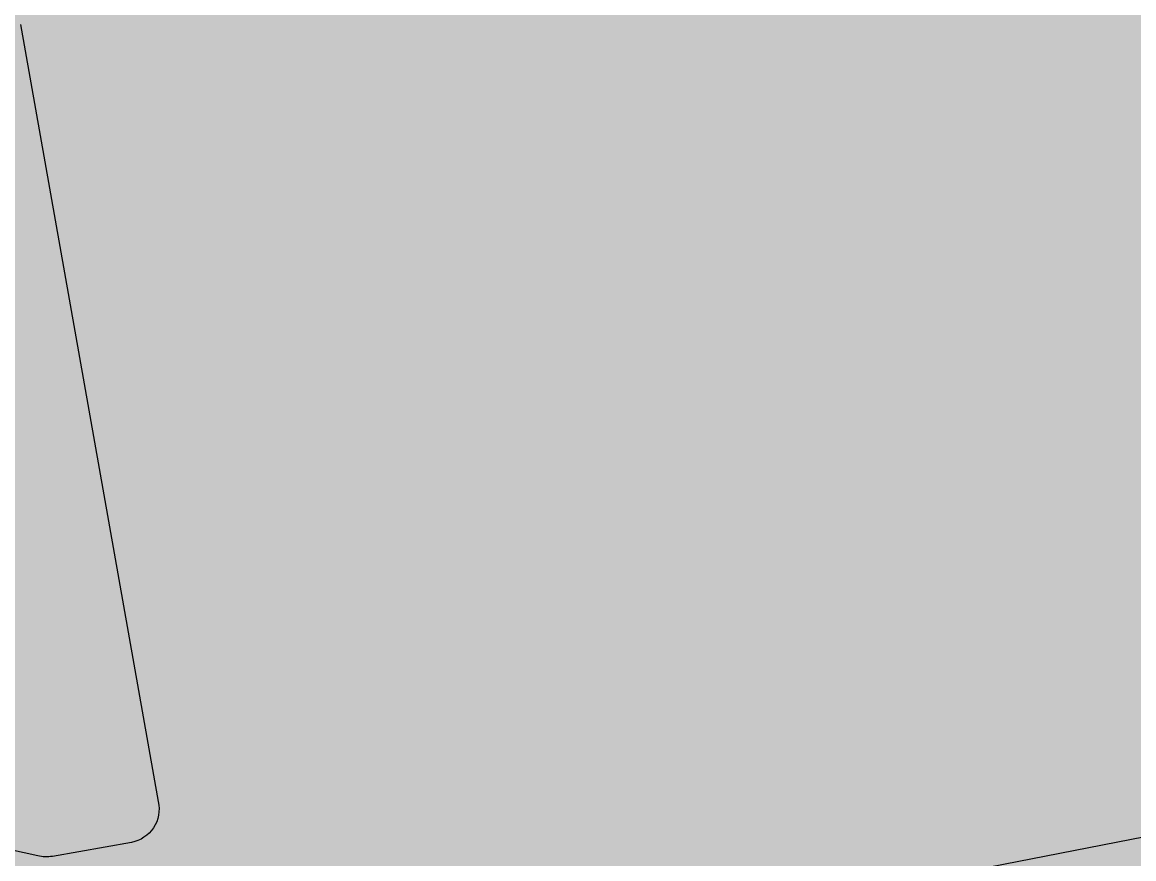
# Model space of a CAD drawing. Header units: millimetres. Extents: x 0 to 9483559, y -180456 to 305735.
# Drawn here: x 457309.11 to 457319.24, y 27046.51 to 27054.14 of the extents above; entities that cross this region are included whole.
import ezdxf
from ezdxf.enums import TextEntityAlignment as Align

# ---------------------------------------------------------------- set-up
doc = ezdxf.new("R2018")
doc.units = ezdxf.units.MM
for name, color, linetype, lineweight in [('АР_Маркер экспликации', 239, 'Continuous', 13), ('АР_Номер помещения', 250, 'Continuous', 9), ('АР_Размеры', 175, 'Continuous', 9), ('АР_Сущ Несущая стена', 250, 'Continuous', 50)]:
    doc.layers.add(name, color=color, linetype=linetype, lineweight=lineweight)
doc.layers.add('АР_Названия помещений', color=124, linetype='Continuous', lineweight=5, plot=False)
doc.layers.add('АР_Помещения_площадь', color=19, linetype='Continuous', lineweight=9, plot=False)
doc.styles.add('ISOCPEUR', font='', dxfattribs={"height": 250})
doc.styles.get("Standard").update_dxf_attribs({"font": 'GOST.TTF'})
doc.styles.get('ISOCPEUR').set_extended_font_data('ISOCPEUR', italic=True)

# ---------------------------------------------------------------- blocks, each defined once
blk = doc.blocks.new('*U333')
at = {"color": 7, "style": 'ISOCPEUR', "width": 0.7, "flags": 1}
blk.add_attdef('КАТЕГОРИЯ', (-499.166, -2092.186), '', height=250, dxfattribs=at)
at = {"layer": 'АР_Номер помещения', "color": 7, "style": 'ISOCPEUR', "width": 0.7}
blk.add_attdef('НОМЕР_ПОМЕЩЕНИЯ', text='', height=300, dxfattribs=at).set_placement((-13874.5, 6637.552), align=Align.MIDDLE_CENTER)
at = {"layer": 'АР_Помещения_площадь', "color": 7, "lineweight": 30, "width": 0.7, "flags": 104}
blk.add_attdef('ИМЯ_ПОМЕЩЕНИЯ', text='', height=100, dxfattribs=at).set_placement((157.628, 1217.141), align=Align.MIDDLE_CENTER)
at = {"layer": 'АР_Помещения_площадь', "color": 7, "style": 'ISOCPEUR', "width": 0.7}
blk.add_attdef('ПЛОЩАДЬ_ПОМЕЩЕНИЯ', text='', height=200, dxfattribs=at).set_placement((-12654.582, 407.672), align=Align.MIDDLE_RIGHT)
blk = doc.blocks.new('*U327')
at = {"color": 7, "style": 'ISOCPEUR', "width": 0.7, "flags": 1}
blk.add_attdef('КАТЕГОРИЯ', (-499.166, -2092.186), '', height=250, dxfattribs=at)
at = {"layer": 'АР_Номер помещения', "color": 7, "style": 'ISOCPEUR', "width": 0.7}
blk.add_attdef('НОМЕР_ПОМЕЩЕНИЯ', text='', height=300, dxfattribs=at).set_placement((-17424.901, 1870.773), align=Align.MIDDLE_CENTER)
at = {"layer": 'АР_Помещения_площадь', "color": 7, "lineweight": 30, "width": 0.7, "flags": 104}
blk.add_attdef('ИМЯ_ПОМЕЩЕНИЯ', text='', height=100, dxfattribs=at).set_placement((157.628, 1217.141), align=Align.MIDDLE_CENTER)
at = {"layer": 'АР_Помещения_площадь', "color": 7, "style": 'ISOCPEUR', "width": 0.7}
blk.add_attdef('ПЛОЩАДЬ_ПОМЕЩЕНИЯ', text='', height=200, dxfattribs=at).set_placement((-12452.811, 399.356), align=Align.MIDDLE_RIGHT)

msp = doc.modelspace()

# ---------------------------------------------------------------- linework, layer by layer
at = {"layer": 'АР_Размеры', "color": 5, "lineweight": 9, "ltscale": 150}
msp.add_line((459358.846, 27444.433), (457297.649, 27042.484), dxfattribs=at)
msp.add_line((459358.846, 27444.433), (457297.649, 27042.484), dxfattribs=at)
msp.add_line((459358.846, 27444.433), (457297.649, 27042.484), dxfattribs=at)
msp.add_line((459358.846, 27444.433), (457297.649, 27042.484), dxfattribs=at)
msp.add_line((459358.846, 27444.433), (457297.649, 27042.484), dxfattribs=at)
msp.add_line((459358.846, 27444.433), (457297.649, 27042.484), dxfattribs=at)
msp.add_line((459358.846, 27444.433), (457297.649, 27042.484), dxfattribs=at)
msp.add_line((459358.846, 27444.433), (457297.649, 27042.484), dxfattribs=at)
msp.add_line((459358.846, 27444.433), (457297.649, 27042.484), dxfattribs=at)
msp.add_line((459358.846, 27444.433), (457297.649, 27042.484), dxfattribs=at)
msp.add_line((459358.846, 27444.433), (457297.649, 27042.484), dxfattribs=at)
msp.add_line((459358.846, 27444.433), (457297.649, 27042.484), dxfattribs=at)
msp.add_line((459358.846, 27444.433), (457297.649, 27042.484), dxfattribs=at)
msp.add_line((459358.846, 27444.433), (457297.649, 27042.484), dxfattribs=at)
msp.add_line((459358.846, 27444.433), (457297.649, 27042.484), dxfattribs=at)
msp.add_line((459358.846, 27444.433), (457297.649, 27042.484), dxfattribs=at)
msp.add_line((459358.846, 27444.433), (457297.649, 27042.484), dxfattribs=at)
msp.add_line((459358.846, 27444.433), (457297.649, 27042.484), dxfattribs=at)
msp.add_line((459358.846, 27444.433), (457297.649, 27042.484), dxfattribs=at)
msp.add_line((459358.846, 27444.433), (457297.649, 27042.484), dxfattribs=at)
msp.add_line((459358.846, 27444.433), (457297.649, 27042.484), dxfattribs=at)
msp.add_line((459358.846, 27444.433), (457297.649, 27042.484), dxfattribs=at)
msp.add_line((459358.846, 27444.433), (457297.649, 27042.484), dxfattribs=at)
msp.add_line((459358.846, 27444.433), (457297.649, 27042.484), dxfattribs=at)
msp.add_line((459358.846, 27444.433), (457297.649, 27042.484), dxfattribs=at)
msp.add_line((459358.846, 27444.433), (457297.649, 27042.484), dxfattribs=at)
msp.add_line((459358.846, 27444.433), (457297.649, 27042.484), dxfattribs=at)
msp.add_line((459358.846, 27444.433), (457297.649, 27042.484), dxfattribs=at)
msp.add_line((459358.846, 27444.433), (457297.649, 27042.484), dxfattribs=at)
msp.add_line((459358.846, 27444.433), (457297.649, 27042.484), dxfattribs=at)
msp.add_line((459358.846, 27444.433), (457297.649, 27042.484), dxfattribs=at)
msp.add_line((459358.846, 27444.433), (457297.649, 27042.484), dxfattribs=at)
msp.add_line((459358.846, 27444.433), (457297.649, 27042.484), dxfattribs=at)
msp.add_line((459358.846, 27444.433), (457297.649, 27042.484), dxfattribs=at)
msp.add_line((459358.846, 27444.433), (457297.649, 27042.484), dxfattribs=at)
msp.add_line((459358.846, 27444.433), (457297.649, 27042.484), dxfattribs=at)
msp.add_line((459358.846, 27444.433), (457297.649, 27042.484), dxfattribs=at)
msp.add_line((459358.846, 27444.433), (457297.649, 27042.484), dxfattribs=at)
msp.add_line((459358.846, 27444.433), (457297.649, 27042.484), dxfattribs=at)
msp.add_line((459358.846, 27444.433), (457297.649, 27042.484), dxfattribs=at)
msp.add_line((459358.846, 27444.433), (457297.649, 27042.484), dxfattribs=at)
msp.add_line((459358.846, 27444.433), (457297.649, 27042.484), dxfattribs=at)
msp.add_line((459358.846, 27444.433), (457297.649, 27042.484), dxfattribs=at)
msp.add_line((459358.846, 27444.433), (457297.649, 27042.484), dxfattribs=at)
msp.add_line((459358.846, 27444.433), (457297.649, 27042.484), dxfattribs=at)
msp.add_line((459358.846, 27444.433), (457297.649, 27042.484), dxfattribs=at)
msp.add_line((459358.846, 27444.433), (457297.649, 27042.484), dxfattribs=at)
msp.add_line((459358.846, 27444.433), (457297.649, 27042.484), dxfattribs=at)
msp.add_line((459358.846, 27444.433), (457297.649, 27042.484), dxfattribs=at)
msp.add_line((459358.846, 27444.433), (457297.649, 27042.484), dxfattribs=at)
msp.add_line((459358.846, 27444.433), (457297.649, 27042.484), dxfattribs=at)
msp.add_line((459358.846, 27444.433), (457297.649, 27042.484), dxfattribs=at)
msp.add_line((459358.846, 27444.433), (457297.649, 27042.484), dxfattribs=at)
msp.add_line((459358.846, 27444.433), (457297.649, 27042.484), dxfattribs=at)
msp.add_line((459358.846, 27444.433), (457297.649, 27042.484), dxfattribs=at)
msp.add_line((459358.846, 27444.433), (457297.649, 27042.484), dxfattribs=at)
msp.add_line((459358.846, 27444.433), (457297.649, 27042.484), dxfattribs=at)
msp.add_line((459358.846, 27444.433), (457297.649, 27042.484), dxfattribs=at)
msp.add_line((459358.846, 27444.433), (457297.649, 27042.484), dxfattribs=at)
msp.add_line((459358.846, 27444.433), (457297.649, 27042.484), dxfattribs=at)
msp.add_line((459358.846, 27444.433), (457297.649, 27042.484), dxfattribs=at)
msp.add_line((459358.846, 27444.433), (457297.649, 27042.484), dxfattribs=at)
msp.add_line((459358.846, 27444.433), (457297.649, 27042.484), dxfattribs=at)
msp.add_line((459358.846, 27444.433), (457297.649, 27042.484), dxfattribs=at)
msp.add_line((459358.846, 27444.433), (457297.649, 27042.484), dxfattribs=at)
msp.add_line((459358.846, 27444.433), (457297.649, 27042.484), dxfattribs=at)
msp.add_line((459358.846, 27444.433), (457297.649, 27042.484), dxfattribs=at)
msp.add_line((459358.846, 27444.433), (457297.649, 27042.484), dxfattribs=at)
msp.add_line((459358.846, 27444.433), (457297.649, 27042.484), dxfattribs=at)
msp.add_line((459358.846, 27444.433), (457297.649, 27042.484), dxfattribs=at)
msp.add_line((459358.846, 27444.433), (457297.649, 27042.484), dxfattribs=at)
msp.add_line((459358.846, 27444.433), (457297.649, 27042.484), dxfattribs=at)
msp.add_line((459358.846, 27444.433), (457297.649, 27042.484), dxfattribs=at)
msp.add_line((459358.846, 27444.433), (457297.649, 27042.484), dxfattribs=at)
msp.add_line((459358.846, 27444.433), (457297.649, 27042.484), dxfattribs=at)
msp.add_line((459358.846, 27444.433), (457297.649, 27042.484), dxfattribs=at)
msp.add_line((459358.846, 27444.433), (457297.649, 27042.484), dxfattribs=at)
msp.add_line((459358.846, 27444.433), (457297.649, 27042.484), dxfattribs=at)
msp.add_line((459358.846, 27444.433), (457297.649, 27042.484), dxfattribs=at)
msp.add_line((459358.846, 27444.433), (457297.649, 27042.484), dxfattribs=at)
msp.add_line((459358.846, 27444.433), (457297.649, 27042.484), dxfattribs=at)
msp.add_line((459358.846, 27444.433), (457297.649, 27042.484), dxfattribs=at)
msp.add_line((459358.846, 27444.433), (457297.649, 27042.484), dxfattribs=at)
msp.add_line((459358.846, 27444.433), (457297.649, 27042.484), dxfattribs=at)
msp.add_line((459358.846, 27444.433), (457297.649, 27042.484), dxfattribs=at)
msp.add_line((459358.846, 27444.433), (457297.649, 27042.484), dxfattribs=at)
msp.add_line((459358.846, 27444.433), (457297.649, 27042.484), dxfattribs=at)
msp.add_line((459358.846, 27444.433), (457297.649, 27042.484), dxfattribs=at)
msp.add_line((459358.846, 27444.433), (457297.649, 27042.484), dxfattribs=at)
msp.add_line((459358.846, 27444.433), (457297.649, 27042.484), dxfattribs=at)
msp.add_line((459358.846, 27444.433), (457297.649, 27042.484), dxfattribs=at)
msp.add_line((459358.846, 27444.433), (457297.649, 27042.484), dxfattribs=at)
msp.add_line((459358.846, 27444.433), (457297.649, 27042.484), dxfattribs=at)
msp.add_line((459358.846, 27444.433), (457297.649, 27042.484), dxfattribs=at)
msp.add_line((459358.846, 27444.433), (457297.649, 27042.484), dxfattribs=at)
msp.add_line((459358.846, 27444.433), (457297.649, 27042.484), dxfattribs=at)
msp.add_line((459358.846, 27444.433), (457297.649, 27042.484), dxfattribs=at)
msp.add_line((459358.846, 27444.433), (457297.649, 27042.484), dxfattribs=at)
msp.add_line((459358.846, 27444.433), (457297.649, 27042.484), dxfattribs=at)
msp.add_line((459358.846, 27444.433), (457297.649, 27042.484), dxfattribs=at)
msp.add_line((459358.846, 27444.433), (457297.649, 27042.484), dxfattribs=at)
msp.add_line((459358.846, 27444.433), (457297.649, 27042.484), dxfattribs=at)
msp.add_line((459358.846, 27444.433), (457297.649, 27042.484), dxfattribs=at)
msp.add_line((459358.846, 27444.433), (457297.649, 27042.484), dxfattribs=at)
msp.add_line((459358.846, 27444.433), (457297.649, 27042.484), dxfattribs=at)
msp.add_line((459358.846, 27444.433), (457297.649, 27042.484), dxfattribs=at)
msp.add_line((459358.846, 27444.433), (457297.649, 27042.484), dxfattribs=at)
msp.add_line((459358.846, 27444.433), (457297.649, 27042.484), dxfattribs=at)
msp.add_line((459358.846, 27444.433), (457297.649, 27042.484), dxfattribs=at)
msp.add_line((459358.846, 27444.433), (457297.649, 27042.484), dxfattribs=at)
msp.add_line((459358.846, 27444.433), (457297.649, 27042.484), dxfattribs=at)
msp.add_line((459358.846, 27444.433), (457297.649, 27042.484), dxfattribs=at)
msp.add_line((459358.846, 27444.433), (457297.649, 27042.484), dxfattribs=at)
msp.add_line((459358.846, 27444.433), (457297.649, 27042.484), dxfattribs=at)
msp.add_line((459358.846, 27444.433), (457297.649, 27042.484), dxfattribs=at)
msp.add_line((459358.846, 27444.433), (457297.649, 27042.484), dxfattribs=at)
msp.add_line((459358.846, 27444.433), (457297.649, 27042.484), dxfattribs=at)
msp.add_line((459358.846, 27444.433), (457297.649, 27042.484), dxfattribs=at)
msp.add_line((459358.846, 27444.433), (457297.649, 27042.484), dxfattribs=at)
msp.add_line((459358.846, 27444.433), (457297.649, 27042.484), dxfattribs=at)
msp.add_line((459358.846, 27444.433), (457297.649, 27042.484), dxfattribs=at)
msp.add_line((459358.846, 27444.433), (457297.649, 27042.484), dxfattribs=at)
msp.add_line((459358.846, 27444.433), (457297.649, 27042.484), dxfattribs=at)
msp.add_line((459358.846, 27444.433), (457297.649, 27042.484), dxfattribs=at)
msp.add_line((459358.846, 27444.433), (457297.649, 27042.484), dxfattribs=at)
msp.add_line((459358.846, 27444.433), (457297.649, 27042.484), dxfattribs=at)
msp.add_line((459358.846, 27444.433), (457297.649, 27042.484), dxfattribs=at)
msp.add_line((459358.846, 27444.433), (457297.649, 27042.484), dxfattribs=at)
msp.add_line((459358.846, 27444.433), (457297.649, 27042.484), dxfattribs=at)
msp.add_line((459358.846, 27444.433), (457297.649, 27042.484), dxfattribs=at)
msp.add_line((459358.846, 27444.433), (457297.649, 27042.484), dxfattribs=at)
msp.add_line((459358.846, 27444.433), (457297.649, 27042.484), dxfattribs=at)
msp.add_line((459358.846, 27444.433), (457297.649, 27042.484), dxfattribs=at)
msp.add_line((459358.846, 27444.433), (457297.649, 27042.484), dxfattribs=at)
msp.add_line((459358.846, 27444.433), (457297.649, 27042.484), dxfattribs=at)
msp.add_line((459358.846, 27444.433), (457297.649, 27042.484), dxfattribs=at)
msp.add_line((459358.846, 27444.433), (457297.649, 27042.484), dxfattribs=at)
msp.add_line((459358.846, 27444.433), (457297.649, 27042.484), dxfattribs=at)
msp.add_line((459358.846, 27444.433), (457297.649, 27042.484), dxfattribs=at)
msp.add_line((459358.846, 27444.433), (457297.649, 27042.484), dxfattribs=at)
msp.add_line((459358.846, 27444.433), (457297.649, 27042.484), dxfattribs=at)
msp.add_line((459358.846, 27444.433), (457297.649, 27042.484), dxfattribs=at)
msp.add_line((459358.846, 27444.433), (457297.649, 27042.484), dxfattribs=at)
msp.add_line((459358.846, 27444.433), (457297.649, 27042.484), dxfattribs=at)
msp.add_line((459358.846, 27444.433), (457297.649, 27042.484), dxfattribs=at)
msp.add_line((459358.846, 27444.433), (457297.649, 27042.484), dxfattribs=at)
msp.add_line((459358.846, 27444.433), (457297.649, 27042.484), dxfattribs=at)
msp.add_line((459358.846, 27444.433), (457297.649, 27042.484), dxfattribs=at)
msp.add_line((459358.846, 27444.433), (457297.649, 27042.484), dxfattribs=at)
msp.add_line((459358.846, 27444.433), (457297.649, 27042.484), dxfattribs=at)
msp.add_line((459358.846, 27444.433), (457297.649, 27042.484), dxfattribs=at)
msp.add_line((459358.846, 27444.433), (457297.649, 27042.484), dxfattribs=at)
msp.add_line((459358.846, 27444.433), (457297.649, 27042.484), dxfattribs=at)
msp.add_line((459358.846, 27444.433), (457297.649, 27042.484), dxfattribs=at)
msp.add_line((459358.846, 27444.433), (457297.649, 27042.484), dxfattribs=at)
msp.add_line((459358.846, 27444.433), (457297.649, 27042.484), dxfattribs=at)
msp.add_line((459358.846, 27444.433), (457297.649, 27042.484), dxfattribs=at)
msp.add_line((459358.846, 27444.433), (457297.649, 27042.484), dxfattribs=at)
msp.add_line((459358.846, 27444.433), (457297.649, 27042.484), dxfattribs=at)
msp.add_line((459358.846, 27444.433), (457297.649, 27042.484), dxfattribs=at)
msp.add_line((459358.846, 27444.433), (457297.649, 27042.484), dxfattribs=at)
msp.add_line((459358.846, 27444.433), (457297.649, 27042.484), dxfattribs=at)
msp.add_line((459358.846, 27444.433), (457297.649, 27042.484), dxfattribs=at)
msp.add_line((459358.846, 27444.433), (457297.649, 27042.484), dxfattribs=at)
msp.add_line((459358.846, 27444.433), (457297.649, 27042.484), dxfattribs=at)
msp.add_line((459358.846, 27444.433), (457297.649, 27042.484), dxfattribs=at)
msp.add_line((459358.846, 27444.433), (457297.649, 27042.484), dxfattribs=at)
msp.add_line((459358.846, 27444.433), (457297.649, 27042.484), dxfattribs=at)
msp.add_line((459358.846, 27444.433), (457297.649, 27042.484), dxfattribs=at)
msp.add_line((459358.846, 27444.433), (457297.649, 27042.484), dxfattribs=at)
msp.add_line((459358.846, 27444.433), (457297.649, 27042.484), dxfattribs=at)
at = {"layer": 'АР_Размеры', "color": 5, "lineweight": 9, "ltscale": 100, "transparency": 33554687}
msp.add_lwpolyline([(457309.097, 27054.118), (457310.352, 27047.035, -0.430028), (457310.108, 27046.664), (457309.388, 27046.536, -0.109814), (457309.256, 27046.542), (457307.066, 27047.021, 0.800036)], format="xyb", dxfattribs=at)
msp.add_lwpolyline([(457309.097, 27054.118), (457310.352, 27047.035, -0.430028), (457310.108, 27046.664), (457309.388, 27046.536, -0.109814), (457309.256, 27046.542), (457307.066, 27047.021, 0.800036)], format="xyb", dxfattribs=at)
msp.add_lwpolyline([(457309.097, 27054.118), (457310.352, 27047.035, -0.430028), (457310.108, 27046.664), (457309.388, 27046.536, -0.109814), (457309.256, 27046.542), (457307.066, 27047.021, 0.800036)], format="xyb", dxfattribs=at)
msp.add_lwpolyline([(457309.097, 27054.118), (457310.352, 27047.035, -0.430028), (457310.108, 27046.664), (457309.388, 27046.536, -0.109814), (457309.256, 27046.542), (457307.066, 27047.021, 0.800036)], format="xyb", dxfattribs=at)
msp.add_lwpolyline([(457309.097, 27054.118), (457310.352, 27047.035, -0.430028), (457310.108, 27046.664), (457309.388, 27046.536, -0.109814), (457309.256, 27046.542), (457307.066, 27047.021, 0.800036)], format="xyb", dxfattribs=at)
msp.add_lwpolyline([(457309.097, 27054.118), (457310.352, 27047.035, -0.430028), (457310.108, 27046.664), (457309.388, 27046.536, -0.109814), (457309.256, 27046.542), (457307.066, 27047.021, 0.800036)], format="xyb", dxfattribs=at)
msp.add_lwpolyline([(457309.097, 27054.118), (457310.352, 27047.035, -0.430028), (457310.108, 27046.664), (457309.388, 27046.536, -0.109814), (457309.256, 27046.542), (457307.066, 27047.021, 0.800036)], format="xyb", dxfattribs=at)
msp.add_lwpolyline([(457309.097, 27054.118), (457310.352, 27047.035, -0.430028), (457310.108, 27046.664), (457309.388, 27046.536, -0.109814), (457309.256, 27046.542), (457307.066, 27047.021, 0.800036)], format="xyb", dxfattribs=at)
msp.add_lwpolyline([(457309.097, 27054.118), (457310.352, 27047.035, -0.430028), (457310.108, 27046.664), (457309.388, 27046.536, -0.109814), (457309.256, 27046.542), (457307.066, 27047.021, 0.800036)], format="xyb", dxfattribs=at)
msp.add_lwpolyline([(457309.097, 27054.118), (457310.352, 27047.035, -0.430028), (457310.108, 27046.664), (457309.388, 27046.536, -0.109814), (457309.256, 27046.542), (457307.066, 27047.021, 0.800036)], format="xyb", dxfattribs=at)
msp.add_lwpolyline([(457309.097, 27054.118), (457310.352, 27047.035, -0.430028), (457310.108, 27046.664), (457309.388, 27046.536, -0.109814), (457309.256, 27046.542), (457307.066, 27047.021, 0.800036)], format="xyb", dxfattribs=at)
msp.add_lwpolyline([(457309.097, 27054.118), (457310.352, 27047.035, -0.430028), (457310.108, 27046.664), (457309.388, 27046.536, -0.109814), (457309.256, 27046.542), (457307.066, 27047.021, 0.800036)], format="xyb", dxfattribs=at)
msp.add_lwpolyline([(457309.097, 27054.118), (457310.352, 27047.035, -0.430028), (457310.108, 27046.664), (457309.388, 27046.536, -0.109814), (457309.256, 27046.542), (457307.066, 27047.021, 0.800036)], format="xyb", dxfattribs=at)
msp.add_lwpolyline([(457309.097, 27054.118), (457310.352, 27047.035, -0.430028), (457310.108, 27046.664), (457309.388, 27046.536, -0.109814), (457309.256, 27046.542), (457307.066, 27047.021, 0.800036)], format="xyb", dxfattribs=at)
msp.add_lwpolyline([(457309.097, 27054.118), (457310.352, 27047.035, -0.430028), (457310.108, 27046.664), (457309.388, 27046.536, -0.109814), (457309.256, 27046.542), (457307.066, 27047.021, 0.800036)], format="xyb", dxfattribs=at)
msp.add_lwpolyline([(457309.097, 27054.118), (457310.352, 27047.035, -0.430028), (457310.108, 27046.664), (457309.388, 27046.536, -0.109814), (457309.256, 27046.542), (457307.066, 27047.021, 0.800036)], format="xyb", dxfattribs=at)
msp.add_lwpolyline([(457309.097, 27054.118), (457310.352, 27047.035, -0.430028), (457310.108, 27046.664), (457309.388, 27046.536, -0.109814), (457309.256, 27046.542), (457307.066, 27047.021, 0.800036)], format="xyb", dxfattribs=at)
msp.add_lwpolyline([(457309.097, 27054.118), (457310.352, 27047.035, -0.430028), (457310.108, 27046.664), (457309.388, 27046.536, -0.109814), (457309.256, 27046.542), (457307.066, 27047.021, 0.800036)], format="xyb", dxfattribs=at)
msp.add_lwpolyline([(457309.097, 27054.118), (457310.352, 27047.035, -0.430028), (457310.108, 27046.664), (457309.388, 27046.536, -0.109814), (457309.256, 27046.542), (457307.066, 27047.021, 0.800036)], format="xyb", dxfattribs=at)
msp.add_lwpolyline([(457309.097, 27054.118), (457310.352, 27047.035, -0.430028), (457310.108, 27046.664), (457309.388, 27046.536, -0.109814), (457309.256, 27046.542), (457307.066, 27047.021, 0.800036)], format="xyb", dxfattribs=at)
msp.add_lwpolyline([(457309.097, 27054.118), (457310.352, 27047.035, -0.430028), (457310.108, 27046.664), (457309.388, 27046.536, -0.109814), (457309.256, 27046.542), (457307.066, 27047.021, 0.800036)], format="xyb", dxfattribs=at)
msp.add_lwpolyline([(457309.097, 27054.118), (457310.352, 27047.035, -0.430028), (457310.108, 27046.664), (457309.388, 27046.536, -0.109814), (457309.256, 27046.542), (457307.066, 27047.021, 0.800036)], format="xyb", dxfattribs=at)
msp.add_lwpolyline([(457309.097, 27054.118), (457310.352, 27047.035, -0.430028), (457310.108, 27046.664), (457309.388, 27046.536, -0.109814), (457309.256, 27046.542), (457307.066, 27047.021, 0.800036)], format="xyb", dxfattribs=at)
msp.add_lwpolyline([(457309.097, 27054.118), (457310.352, 27047.035, -0.430028), (457310.108, 27046.664), (457309.388, 27046.536, -0.109814), (457309.256, 27046.542), (457307.066, 27047.021, 0.800036)], format="xyb", dxfattribs=at)
msp.add_lwpolyline([(457309.097, 27054.118), (457310.352, 27047.035, -0.430028), (457310.108, 27046.664), (457309.388, 27046.536, -0.109814), (457309.256, 27046.542), (457307.066, 27047.021, 0.800036)], format="xyb", dxfattribs=at)
msp.add_lwpolyline([(457309.097, 27054.118), (457310.352, 27047.035, -0.430028), (457310.108, 27046.664), (457309.388, 27046.536, -0.109814), (457309.256, 27046.542), (457307.066, 27047.021, 0.800036)], format="xyb", dxfattribs=at)
msp.add_lwpolyline([(457309.097, 27054.118), (457310.352, 27047.035, -0.430028), (457310.108, 27046.664), (457309.388, 27046.536, -0.109814), (457309.256, 27046.542), (457307.066, 27047.021, 0.800036)], format="xyb", dxfattribs=at)
msp.add_lwpolyline([(457309.097, 27054.118), (457310.352, 27047.035, -0.430028), (457310.108, 27046.664), (457309.388, 27046.536, -0.109814), (457309.256, 27046.542), (457307.066, 27047.021, 0.800036)], format="xyb", dxfattribs=at)
msp.add_lwpolyline([(457309.097, 27054.118), (457310.352, 27047.035, -0.430028), (457310.108, 27046.664), (457309.388, 27046.536, -0.109814), (457309.256, 27046.542), (457307.066, 27047.021, 0.800036)], format="xyb", dxfattribs=at)
msp.add_lwpolyline([(457309.097, 27054.118), (457310.352, 27047.035, -0.430028), (457310.108, 27046.664), (457309.388, 27046.536, -0.109814), (457309.256, 27046.542), (457307.066, 27047.021, 0.800036)], format="xyb", dxfattribs=at)
msp.add_lwpolyline([(457309.097, 27054.118), (457310.352, 27047.035, -0.430028), (457310.108, 27046.664), (457309.388, 27046.536, -0.109814), (457309.256, 27046.542), (457307.066, 27047.021, 0.800036)], format="xyb", dxfattribs=at)
msp.add_lwpolyline([(457309.097, 27054.118), (457310.352, 27047.035, -0.430028), (457310.108, 27046.664), (457309.388, 27046.536, -0.109814), (457309.256, 27046.542), (457307.066, 27047.021, 0.800036)], format="xyb", dxfattribs=at)
msp.add_lwpolyline([(457309.097, 27054.118), (457310.352, 27047.035, -0.430028), (457310.108, 27046.664), (457309.388, 27046.536, -0.109814), (457309.256, 27046.542), (457307.066, 27047.021, 0.800036)], format="xyb", dxfattribs=at)
msp.add_lwpolyline([(457309.097, 27054.118), (457310.352, 27047.035, -0.430028), (457310.108, 27046.664), (457309.388, 27046.536, -0.109814), (457309.256, 27046.542), (457307.066, 27047.021, 0.800036)], format="xyb", dxfattribs=at)
msp.add_lwpolyline([(457309.097, 27054.118), (457310.352, 27047.035, -0.430028), (457310.108, 27046.664), (457309.388, 27046.536, -0.109814), (457309.256, 27046.542), (457307.066, 27047.021, 0.800036)], format="xyb", dxfattribs=at)
msp.add_lwpolyline([(457309.097, 27054.118), (457310.352, 27047.035, -0.430028), (457310.108, 27046.664), (457309.388, 27046.536, -0.109814), (457309.256, 27046.542), (457307.066, 27047.021, 0.800036)], format="xyb", dxfattribs=at)
msp.add_lwpolyline([(457309.097, 27054.118), (457310.352, 27047.035, -0.430028), (457310.108, 27046.664), (457309.388, 27046.536, -0.109814), (457309.256, 27046.542), (457307.066, 27047.021, 0.800036)], format="xyb", dxfattribs=at)
msp.add_lwpolyline([(457309.097, 27054.118), (457310.352, 27047.035, -0.430028), (457310.108, 27046.664), (457309.388, 27046.536, -0.109814), (457309.256, 27046.542), (457307.066, 27047.021, 0.800036)], format="xyb", dxfattribs=at)
msp.add_lwpolyline([(457309.097, 27054.118), (457310.352, 27047.035, -0.430028), (457310.108, 27046.664), (457309.388, 27046.536, -0.109814), (457309.256, 27046.542), (457307.066, 27047.021, 0.800036)], format="xyb", dxfattribs=at)
msp.add_lwpolyline([(457309.097, 27054.118), (457310.352, 27047.035, -0.430028), (457310.108, 27046.664), (457309.388, 27046.536, -0.109814), (457309.256, 27046.542), (457307.066, 27047.021, 0.800036)], format="xyb", dxfattribs=at)
msp.add_lwpolyline([(457309.097, 27054.118), (457310.352, 27047.035, -0.430028), (457310.108, 27046.664), (457309.388, 27046.536, -0.109814), (457309.256, 27046.542), (457307.066, 27047.021, 0.800036)], format="xyb", dxfattribs=at)
msp.add_lwpolyline([(457309.097, 27054.118), (457310.352, 27047.035, -0.430028), (457310.108, 27046.664), (457309.388, 27046.536, -0.109814), (457309.256, 27046.542), (457307.066, 27047.021, 0.800036)], format="xyb", dxfattribs=at)
msp.add_lwpolyline([(457309.097, 27054.118), (457310.352, 27047.035, -0.430028), (457310.108, 27046.664), (457309.388, 27046.536, -0.109814), (457309.256, 27046.542), (457307.066, 27047.021, 0.800036)], format="xyb", dxfattribs=at)
msp.add_lwpolyline([(457309.097, 27054.118), (457310.352, 27047.035, -0.430028), (457310.108, 27046.664), (457309.388, 27046.536, -0.109814), (457309.256, 27046.542), (457307.066, 27047.021, 0.800036)], format="xyb", dxfattribs=at)
msp.add_lwpolyline([(457309.097, 27054.118), (457310.352, 27047.035, -0.430028), (457310.108, 27046.664), (457309.388, 27046.536, -0.109814), (457309.256, 27046.542), (457307.066, 27047.021, 0.800036)], format="xyb", dxfattribs=at)
msp.add_lwpolyline([(457309.097, 27054.118), (457310.352, 27047.035, -0.430028), (457310.108, 27046.664), (457309.388, 27046.536, -0.109814), (457309.256, 27046.542), (457307.066, 27047.021, 0.800036)], format="xyb", dxfattribs=at)
msp.add_lwpolyline([(457309.097, 27054.118), (457310.352, 27047.035, -0.430028), (457310.108, 27046.664), (457309.388, 27046.536, -0.109814), (457309.256, 27046.542), (457307.066, 27047.021, 0.800036)], format="xyb", dxfattribs=at)
msp.add_lwpolyline([(457309.097, 27054.118), (457310.352, 27047.035, -0.430028), (457310.108, 27046.664), (457309.388, 27046.536, -0.109814), (457309.256, 27046.542), (457307.066, 27047.021, 0.800036)], format="xyb", dxfattribs=at)
msp.add_lwpolyline([(457309.097, 27054.118), (457310.352, 27047.035, -0.430028), (457310.108, 27046.664), (457309.388, 27046.536, -0.109814), (457309.256, 27046.542), (457307.066, 27047.021, 0.800036)], format="xyb", dxfattribs=at)
msp.add_lwpolyline([(457309.097, 27054.118), (457310.352, 27047.035, -0.430028), (457310.108, 27046.664), (457309.388, 27046.536, -0.109814), (457309.256, 27046.542), (457307.066, 27047.021, 0.800036)], format="xyb", dxfattribs=at)
msp.add_lwpolyline([(457309.097, 27054.118), (457310.352, 27047.035, -0.430028), (457310.108, 27046.664), (457309.388, 27046.536, -0.109814), (457309.256, 27046.542), (457307.066, 27047.021, 0.800036)], format="xyb", dxfattribs=at)
msp.add_lwpolyline([(457309.097, 27054.118), (457310.352, 27047.035, -0.430028), (457310.108, 27046.664), (457309.388, 27046.536, -0.109814), (457309.256, 27046.542), (457307.066, 27047.021, 0.800036)], format="xyb", dxfattribs=at)
msp.add_lwpolyline([(457309.097, 27054.118), (457310.352, 27047.035, -0.430028), (457310.108, 27046.664), (457309.388, 27046.536, -0.109814), (457309.256, 27046.542), (457307.066, 27047.021, 0.800036)], format="xyb", dxfattribs=at)
msp.add_lwpolyline([(457309.097, 27054.118), (457310.352, 27047.035, -0.430028), (457310.108, 27046.664), (457309.388, 27046.536, -0.109814), (457309.256, 27046.542), (457307.066, 27047.021, 0.800036)], format="xyb", dxfattribs=at)
msp.add_lwpolyline([(457309.097, 27054.118), (457310.352, 27047.035, -0.430028), (457310.108, 27046.664), (457309.388, 27046.536, -0.109814), (457309.256, 27046.542), (457307.066, 27047.021, 0.800036)], format="xyb", dxfattribs=at)
msp.add_lwpolyline([(457309.097, 27054.118), (457310.352, 27047.035, -0.430028), (457310.108, 27046.664), (457309.388, 27046.536, -0.109814), (457309.256, 27046.542), (457307.066, 27047.021, 0.800036)], format="xyb", dxfattribs=at)
msp.add_lwpolyline([(457309.097, 27054.118), (457310.352, 27047.035, -0.430028), (457310.108, 27046.664), (457309.388, 27046.536, -0.109814), (457309.256, 27046.542), (457307.066, 27047.021, 0.800036)], format="xyb", dxfattribs=at)
msp.add_lwpolyline([(457309.097, 27054.118), (457310.352, 27047.035, -0.430028), (457310.108, 27046.664), (457309.388, 27046.536, -0.109814), (457309.256, 27046.542), (457307.066, 27047.021, 0.800036)], format="xyb", dxfattribs=at)
msp.add_lwpolyline([(457309.097, 27054.118), (457310.352, 27047.035, -0.430028), (457310.108, 27046.664), (457309.388, 27046.536, -0.109814), (457309.256, 27046.542), (457307.066, 27047.021, 0.800036)], format="xyb", dxfattribs=at)
msp.add_lwpolyline([(457309.097, 27054.118), (457310.352, 27047.035, -0.430028), (457310.108, 27046.664), (457309.388, 27046.536, -0.109814), (457309.256, 27046.542), (457307.066, 27047.021, 0.800036)], format="xyb", dxfattribs=at)
msp.add_lwpolyline([(457309.097, 27054.118), (457310.352, 27047.035, -0.430028), (457310.108, 27046.664), (457309.388, 27046.536, -0.109814), (457309.256, 27046.542), (457307.066, 27047.021, 0.800036)], format="xyb", dxfattribs=at)
msp.add_lwpolyline([(457309.097, 27054.118), (457310.352, 27047.035, -0.430028), (457310.108, 27046.664), (457309.388, 27046.536, -0.109814), (457309.256, 27046.542), (457307.066, 27047.021, 0.800036)], format="xyb", dxfattribs=at)
msp.add_lwpolyline([(457309.097, 27054.118), (457310.352, 27047.035, -0.430028), (457310.108, 27046.664), (457309.388, 27046.536, -0.109814), (457309.256, 27046.542), (457307.066, 27047.021, 0.800036)], format="xyb", dxfattribs=at)
msp.add_lwpolyline([(457309.097, 27054.118), (457310.352, 27047.035, -0.430028), (457310.108, 27046.664), (457309.388, 27046.536, -0.109814), (457309.256, 27046.542), (457307.066, 27047.021, 0.800036)], format="xyb", dxfattribs=at)
msp.add_lwpolyline([(457309.097, 27054.118), (457310.352, 27047.035, -0.430028), (457310.108, 27046.664), (457309.388, 27046.536, -0.109814), (457309.256, 27046.542), (457307.066, 27047.021, 0.800036)], format="xyb", dxfattribs=at)
msp.add_lwpolyline([(457309.097, 27054.118), (457310.352, 27047.035, -0.430028), (457310.108, 27046.664), (457309.388, 27046.536, -0.109814), (457309.256, 27046.542), (457307.066, 27047.021, 0.800036)], format="xyb", dxfattribs=at)
msp.add_lwpolyline([(457309.097, 27054.118), (457310.352, 27047.035, -0.430028), (457310.108, 27046.664), (457309.388, 27046.536, -0.109814), (457309.256, 27046.542), (457307.066, 27047.021, 0.800036)], format="xyb", dxfattribs=at)
msp.add_lwpolyline([(457309.097, 27054.118), (457310.352, 27047.035, -0.430028), (457310.108, 27046.664), (457309.388, 27046.536, -0.109814), (457309.256, 27046.542), (457307.066, 27047.021, 0.800036)], format="xyb", dxfattribs=at)
msp.add_lwpolyline([(457309.097, 27054.118), (457310.352, 27047.035, -0.430028), (457310.108, 27046.664), (457309.388, 27046.536, -0.109814), (457309.256, 27046.542), (457307.066, 27047.021, 0.800036)], format="xyb", dxfattribs=at)
msp.add_lwpolyline([(457309.097, 27054.118), (457310.352, 27047.035, -0.430028), (457310.108, 27046.664), (457309.388, 27046.536, -0.109814), (457309.256, 27046.542), (457307.066, 27047.021, 0.800036)], format="xyb", dxfattribs=at)
msp.add_lwpolyline([(457309.097, 27054.118), (457310.352, 27047.035, -0.430028), (457310.108, 27046.664), (457309.388, 27046.536, -0.109814), (457309.256, 27046.542), (457307.066, 27047.021, 0.800036)], format="xyb", dxfattribs=at)
msp.add_lwpolyline([(457309.097, 27054.118), (457310.352, 27047.035, -0.430028), (457310.108, 27046.664), (457309.388, 27046.536, -0.109814), (457309.256, 27046.542), (457307.066, 27047.021, 0.800036)], format="xyb", dxfattribs=at)
msp.add_lwpolyline([(457309.097, 27054.118), (457310.352, 27047.035, -0.430028), (457310.108, 27046.664), (457309.388, 27046.536, -0.109814), (457309.256, 27046.542), (457307.066, 27047.021, 0.800036)], format="xyb", dxfattribs=at)
msp.add_lwpolyline([(457309.097, 27054.118), (457310.352, 27047.035, -0.430028), (457310.108, 27046.664), (457309.388, 27046.536, -0.109814), (457309.256, 27046.542), (457307.066, 27047.021, 0.800036)], format="xyb", dxfattribs=at)
msp.add_lwpolyline([(457309.097, 27054.118), (457310.352, 27047.035, -0.430028), (457310.108, 27046.664), (457309.388, 27046.536, -0.109814), (457309.256, 27046.542), (457307.066, 27047.021, 0.800036)], format="xyb", dxfattribs=at)
msp.add_lwpolyline([(457309.097, 27054.118), (457310.352, 27047.035, -0.430028), (457310.108, 27046.664), (457309.388, 27046.536, -0.109814), (457309.256, 27046.542), (457307.066, 27047.021, 0.800036)], format="xyb", dxfattribs=at)
msp.add_lwpolyline([(457309.097, 27054.118), (457310.352, 27047.035, -0.430028), (457310.108, 27046.664), (457309.388, 27046.536, -0.109814), (457309.256, 27046.542), (457307.066, 27047.021, 0.800036)], format="xyb", dxfattribs=at)
msp.add_lwpolyline([(457309.097, 27054.118), (457310.352, 27047.035, -0.430028), (457310.108, 27046.664), (457309.388, 27046.536, -0.109814), (457309.256, 27046.542), (457307.066, 27047.021, 0.800036)], format="xyb", dxfattribs=at)
msp.add_lwpolyline([(457309.097, 27054.118), (457310.352, 27047.035, -0.430028), (457310.108, 27046.664), (457309.388, 27046.536, -0.109814), (457309.256, 27046.542), (457307.066, 27047.021, 0.800036)], format="xyb", dxfattribs=at)
msp.add_lwpolyline([(457309.097, 27054.118), (457310.352, 27047.035, -0.430028), (457310.108, 27046.664), (457309.388, 27046.536, -0.109814), (457309.256, 27046.542), (457307.066, 27047.021, 0.800036)], format="xyb", dxfattribs=at)
msp.add_lwpolyline([(457309.097, 27054.118), (457310.352, 27047.035, -0.430028), (457310.108, 27046.664), (457309.388, 27046.536, -0.109814), (457309.256, 27046.542), (457307.066, 27047.021, 0.800036)], format="xyb", dxfattribs=at)
msp.add_lwpolyline([(457309.097, 27054.118), (457310.352, 27047.035, -0.430028), (457310.108, 27046.664), (457309.388, 27046.536, -0.109814), (457309.256, 27046.542), (457307.066, 27047.021, 0.800036)], format="xyb", dxfattribs=at)
msp.add_lwpolyline([(457309.097, 27054.118), (457310.352, 27047.035, -0.430028), (457310.108, 27046.664), (457309.388, 27046.536, -0.109814), (457309.256, 27046.542), (457307.066, 27047.021, 0.800036)], format="xyb", dxfattribs=at)
msp.add_lwpolyline([(457309.097, 27054.118), (457310.352, 27047.035, -0.430028), (457310.108, 27046.664), (457309.388, 27046.536, -0.109814), (457309.256, 27046.542), (457307.066, 27047.021, 0.800036)], format="xyb", dxfattribs=at)
msp.add_lwpolyline([(457309.097, 27054.118), (457310.352, 27047.035, -0.430028), (457310.108, 27046.664), (457309.388, 27046.536, -0.109814), (457309.256, 27046.542), (457307.066, 27047.021, 0.800036)], format="xyb", dxfattribs=at)
msp.add_lwpolyline([(457309.097, 27054.118), (457310.352, 27047.035, -0.430028), (457310.108, 27046.664), (457309.388, 27046.536, -0.109814), (457309.256, 27046.542), (457307.066, 27047.021, 0.800036)], format="xyb", dxfattribs=at)
msp.add_lwpolyline([(457309.097, 27054.118), (457310.352, 27047.035, -0.430028), (457310.108, 27046.664), (457309.388, 27046.536, -0.109814), (457309.256, 27046.542), (457307.066, 27047.021, 0.800036)], format="xyb", dxfattribs=at)
msp.add_lwpolyline([(457309.097, 27054.118), (457310.352, 27047.035, -0.430028), (457310.108, 27046.664), (457309.388, 27046.536, -0.109814), (457309.256, 27046.542), (457307.066, 27047.021, 0.800036)], format="xyb", dxfattribs=at)
msp.add_lwpolyline([(457309.097, 27054.118), (457310.352, 27047.035, -0.430028), (457310.108, 27046.664), (457309.388, 27046.536, -0.109814), (457309.256, 27046.542), (457307.066, 27047.021, 0.800036)], format="xyb", dxfattribs=at)
msp.add_lwpolyline([(457309.097, 27054.118), (457310.352, 27047.035, -0.430028), (457310.108, 27046.664), (457309.388, 27046.536, -0.109814), (457309.256, 27046.542), (457307.066, 27047.021, 0.800036)], format="xyb", dxfattribs=at)
msp.add_lwpolyline([(457309.097, 27054.118), (457310.352, 27047.035, -0.430028), (457310.108, 27046.664), (457309.388, 27046.536, -0.109814), (457309.256, 27046.542), (457307.066, 27047.021, 0.800036)], format="xyb", dxfattribs=at)
msp.add_lwpolyline([(457309.097, 27054.118), (457310.352, 27047.035, -0.430028), (457310.108, 27046.664), (457309.388, 27046.536, -0.109814), (457309.256, 27046.542), (457307.066, 27047.021, 0.800036)], format="xyb", dxfattribs=at)
msp.add_lwpolyline([(457309.097, 27054.118), (457310.352, 27047.035, -0.430028), (457310.108, 27046.664), (457309.388, 27046.536, -0.109814), (457309.256, 27046.542), (457307.066, 27047.021, 0.800036)], format="xyb", dxfattribs=at)
msp.add_lwpolyline([(457309.097, 27054.118), (457310.352, 27047.035, -0.430028), (457310.108, 27046.664), (457309.388, 27046.536, -0.109814), (457309.256, 27046.542), (457307.066, 27047.021, 0.800036)], format="xyb", dxfattribs=at)
msp.add_lwpolyline([(457309.097, 27054.118), (457310.352, 27047.035, -0.430028), (457310.108, 27046.664), (457309.388, 27046.536, -0.109814), (457309.256, 27046.542), (457307.066, 27047.021, 0.800036)], format="xyb", dxfattribs=at)
msp.add_lwpolyline([(457309.097, 27054.118), (457310.352, 27047.035, -0.430028), (457310.108, 27046.664), (457309.388, 27046.536, -0.109814), (457309.256, 27046.542), (457307.066, 27047.021, 0.800036)], format="xyb", dxfattribs=at)
msp.add_lwpolyline([(457309.097, 27054.118), (457310.352, 27047.035, -0.430028), (457310.108, 27046.664), (457309.388, 27046.536, -0.109814), (457309.256, 27046.542), (457307.066, 27047.021, 0.800036)], format="xyb", dxfattribs=at)
msp.add_lwpolyline([(457309.097, 27054.118), (457310.352, 27047.035, -0.430028), (457310.108, 27046.664), (457309.388, 27046.536, -0.109814), (457309.256, 27046.542), (457307.066, 27047.021, 0.800036)], format="xyb", dxfattribs=at)
msp.add_lwpolyline([(457309.097, 27054.118), (457310.352, 27047.035, -0.430028), (457310.108, 27046.664), (457309.388, 27046.536, -0.109814), (457309.256, 27046.542), (457307.066, 27047.021, 0.800036)], format="xyb", dxfattribs=at)
msp.add_lwpolyline([(457309.097, 27054.118), (457310.352, 27047.035, -0.430028), (457310.108, 27046.664), (457309.388, 27046.536, -0.109814), (457309.256, 27046.542), (457307.066, 27047.021, 0.800036)], format="xyb", dxfattribs=at)
msp.add_lwpolyline([(457309.097, 27054.118), (457310.352, 27047.035, -0.430028), (457310.108, 27046.664), (457309.388, 27046.536, -0.109814), (457309.256, 27046.542), (457307.066, 27047.021, 0.800036)], format="xyb", dxfattribs=at)
msp.add_lwpolyline([(457309.097, 27054.118), (457310.352, 27047.035, -0.430028), (457310.108, 27046.664), (457309.388, 27046.536, -0.109814), (457309.256, 27046.542), (457307.066, 27047.021, 0.800036)], format="xyb", dxfattribs=at)
msp.add_lwpolyline([(457309.097, 27054.118), (457310.352, 27047.035, -0.430028), (457310.108, 27046.664), (457309.388, 27046.536, -0.109814), (457309.256, 27046.542), (457307.066, 27047.021, 0.800036)], format="xyb", dxfattribs=at)
msp.add_lwpolyline([(457309.097, 27054.118), (457310.352, 27047.035, -0.430028), (457310.108, 27046.664), (457309.388, 27046.536, -0.109814), (457309.256, 27046.542), (457307.066, 27047.021, 0.800036)], format="xyb", dxfattribs=at)
msp.add_lwpolyline([(457309.097, 27054.118), (457310.352, 27047.035, -0.430028), (457310.108, 27046.664), (457309.388, 27046.536, -0.109814), (457309.256, 27046.542), (457307.066, 27047.021, 0.800036)], format="xyb", dxfattribs=at)
msp.add_lwpolyline([(457309.097, 27054.118), (457310.352, 27047.035, -0.430028), (457310.108, 27046.664), (457309.388, 27046.536, -0.109814), (457309.256, 27046.542), (457307.066, 27047.021, 0.800036)], format="xyb", dxfattribs=at)
msp.add_lwpolyline([(457309.097, 27054.118), (457310.352, 27047.035, -0.430028), (457310.108, 27046.664), (457309.388, 27046.536, -0.109814), (457309.256, 27046.542), (457307.066, 27047.021, 0.800036)], format="xyb", dxfattribs=at)
msp.add_lwpolyline([(457309.097, 27054.118), (457310.352, 27047.035, -0.430028), (457310.108, 27046.664), (457309.388, 27046.536, -0.109814), (457309.256, 27046.542), (457307.066, 27047.021, 0.800036)], format="xyb", dxfattribs=at)
msp.add_lwpolyline([(457309.097, 27054.118), (457310.352, 27047.035, -0.430028), (457310.108, 27046.664), (457309.388, 27046.536, -0.109814), (457309.256, 27046.542), (457307.066, 27047.021, 0.800036)], format="xyb", dxfattribs=at)
msp.add_lwpolyline([(457309.097, 27054.118), (457310.352, 27047.035, -0.430028), (457310.108, 27046.664), (457309.388, 27046.536, -0.109814), (457309.256, 27046.542), (457307.066, 27047.021, 0.800036)], format="xyb", dxfattribs=at)
msp.add_lwpolyline([(457309.097, 27054.118), (457310.352, 27047.035, -0.430028), (457310.108, 27046.664), (457309.388, 27046.536, -0.109814), (457309.256, 27046.542), (457307.066, 27047.021, 0.800036)], format="xyb", dxfattribs=at)
msp.add_lwpolyline([(457309.097, 27054.118), (457310.352, 27047.035, -0.430028), (457310.108, 27046.664), (457309.388, 27046.536, -0.109814), (457309.256, 27046.542), (457307.066, 27047.021, 0.800036)], format="xyb", dxfattribs=at)
msp.add_lwpolyline([(457309.097, 27054.118), (457310.352, 27047.035, -0.430028), (457310.108, 27046.664), (457309.388, 27046.536, -0.109814), (457309.256, 27046.542), (457307.066, 27047.021, 0.800036)], format="xyb", dxfattribs=at)
msp.add_lwpolyline([(457309.097, 27054.118), (457310.352, 27047.035, -0.430028), (457310.108, 27046.664), (457309.388, 27046.536, -0.109814), (457309.256, 27046.542), (457307.066, 27047.021, 0.800036)], format="xyb", dxfattribs=at)
msp.add_lwpolyline([(457309.097, 27054.118), (457310.352, 27047.035, -0.430028), (457310.108, 27046.664), (457309.388, 27046.536, -0.109814), (457309.256, 27046.542), (457307.066, 27047.021, 0.800036)], format="xyb", dxfattribs=at)
msp.add_lwpolyline([(457309.097, 27054.118), (457310.352, 27047.035, -0.430028), (457310.108, 27046.664), (457309.388, 27046.536, -0.109814), (457309.256, 27046.542), (457307.066, 27047.021, 0.800036)], format="xyb", dxfattribs=at)
msp.add_lwpolyline([(457309.097, 27054.118), (457310.352, 27047.035, -0.430028), (457310.108, 27046.664), (457309.388, 27046.536, -0.109814), (457309.256, 27046.542), (457307.066, 27047.021, 0.800036)], format="xyb", dxfattribs=at)
msp.add_lwpolyline([(457309.097, 27054.118), (457310.352, 27047.035, -0.430028), (457310.108, 27046.664), (457309.388, 27046.536, -0.109814), (457309.256, 27046.542), (457307.066, 27047.021, 0.800036)], format="xyb", dxfattribs=at)
msp.add_lwpolyline([(457309.097, 27054.118), (457310.352, 27047.035, -0.430028), (457310.108, 27046.664), (457309.388, 27046.536, -0.109814), (457309.256, 27046.542), (457307.066, 27047.021, 0.800036)], format="xyb", dxfattribs=at)
msp.add_lwpolyline([(457309.097, 27054.118), (457310.352, 27047.035, -0.430028), (457310.108, 27046.664), (457309.388, 27046.536, -0.109814), (457309.256, 27046.542), (457307.066, 27047.021, 0.800036)], format="xyb", dxfattribs=at)
msp.add_lwpolyline([(457309.097, 27054.118), (457310.352, 27047.035, -0.430028), (457310.108, 27046.664), (457309.388, 27046.536, -0.109814), (457309.256, 27046.542), (457307.066, 27047.021, 0.800036)], format="xyb", dxfattribs=at)
msp.add_lwpolyline([(457309.097, 27054.118), (457310.352, 27047.035, -0.430028), (457310.108, 27046.664), (457309.388, 27046.536, -0.109814), (457309.256, 27046.542), (457307.066, 27047.021, 0.800036)], format="xyb", dxfattribs=at)
msp.add_lwpolyline([(457309.097, 27054.118), (457310.352, 27047.035, -0.430028), (457310.108, 27046.664), (457309.388, 27046.536, -0.109814), (457309.256, 27046.542), (457307.066, 27047.021, 0.800036)], format="xyb", dxfattribs=at)
msp.add_lwpolyline([(457309.097, 27054.118), (457310.352, 27047.035, -0.430028), (457310.108, 27046.664), (457309.388, 27046.536, -0.109814), (457309.256, 27046.542), (457307.066, 27047.021, 0.800036)], format="xyb", dxfattribs=at)
msp.add_lwpolyline([(457309.097, 27054.118), (457310.352, 27047.035, -0.430028), (457310.108, 27046.664), (457309.388, 27046.536, -0.109814), (457309.256, 27046.542), (457307.066, 27047.021, 0.800036)], format="xyb", dxfattribs=at)
msp.add_lwpolyline([(457309.097, 27054.118), (457310.352, 27047.035, -0.430028), (457310.108, 27046.664), (457309.388, 27046.536, -0.109814), (457309.256, 27046.542), (457307.066, 27047.021, 0.800036)], format="xyb", dxfattribs=at)
msp.add_lwpolyline([(457309.097, 27054.118), (457310.352, 27047.035, -0.430028), (457310.108, 27046.664), (457309.388, 27046.536, -0.109814), (457309.256, 27046.542), (457307.066, 27047.021, 0.800036)], format="xyb", dxfattribs=at)
msp.add_lwpolyline([(457309.097, 27054.118), (457310.352, 27047.035, -0.430028), (457310.108, 27046.664), (457309.388, 27046.536, -0.109814), (457309.256, 27046.542), (457307.066, 27047.021, 0.800036)], format="xyb", dxfattribs=at)
msp.add_lwpolyline([(457309.097, 27054.118), (457310.352, 27047.035, -0.430028), (457310.108, 27046.664), (457309.388, 27046.536, -0.109814), (457309.256, 27046.542), (457307.066, 27047.021, 0.800036)], format="xyb", dxfattribs=at)
msp.add_lwpolyline([(457309.097, 27054.118), (457310.352, 27047.035, -0.430028), (457310.108, 27046.664), (457309.388, 27046.536, -0.109814), (457309.256, 27046.542), (457307.066, 27047.021, 0.800036)], format="xyb", dxfattribs=at)
msp.add_lwpolyline([(457309.097, 27054.118), (457310.352, 27047.035, -0.430028), (457310.108, 27046.664), (457309.388, 27046.536, -0.109814), (457309.256, 27046.542), (457307.066, 27047.021, 0.800036)], format="xyb", dxfattribs=at)
msp.add_lwpolyline([(457309.097, 27054.118), (457310.352, 27047.035, -0.430028), (457310.108, 27046.664), (457309.388, 27046.536, -0.109814), (457309.256, 27046.542), (457307.066, 27047.021, 0.800036)], format="xyb", dxfattribs=at)
msp.add_lwpolyline([(457309.097, 27054.118), (457310.352, 27047.035, -0.430028), (457310.108, 27046.664), (457309.388, 27046.536, -0.109814), (457309.256, 27046.542), (457307.066, 27047.021, 0.800036)], format="xyb", dxfattribs=at)
msp.add_lwpolyline([(457309.097, 27054.118), (457310.352, 27047.035, -0.430028), (457310.108, 27046.664), (457309.388, 27046.536, -0.109814), (457309.256, 27046.542), (457307.066, 27047.021, 0.800036)], format="xyb", dxfattribs=at)
msp.add_lwpolyline([(457309.097, 27054.118), (457310.352, 27047.035, -0.430028), (457310.108, 27046.664), (457309.388, 27046.536, -0.109814), (457309.256, 27046.542), (457307.066, 27047.021, 0.800036)], format="xyb", dxfattribs=at)
msp.add_lwpolyline([(457309.097, 27054.118), (457310.352, 27047.035, -0.430028), (457310.108, 27046.664), (457309.388, 27046.536, -0.109814), (457309.256, 27046.542), (457307.066, 27047.021, 0.800036)], format="xyb", dxfattribs=at)
msp.add_lwpolyline([(457309.097, 27054.118), (457310.352, 27047.035, -0.430028), (457310.108, 27046.664), (457309.388, 27046.536, -0.109814), (457309.256, 27046.542), (457307.066, 27047.021, 0.800036)], format="xyb", dxfattribs=at)
msp.add_lwpolyline([(457309.097, 27054.118), (457310.352, 27047.035, -0.430028), (457310.108, 27046.664), (457309.388, 27046.536, -0.109814), (457309.256, 27046.542), (457307.066, 27047.021, 0.800036)], format="xyb", dxfattribs=at)
msp.add_lwpolyline([(457309.097, 27054.118), (457310.352, 27047.035, -0.430028), (457310.108, 27046.664), (457309.388, 27046.536, -0.109814), (457309.256, 27046.542), (457307.066, 27047.021, 0.800036)], format="xyb", dxfattribs=at)
msp.add_lwpolyline([(457309.097, 27054.118), (457310.352, 27047.035, -0.430028), (457310.108, 27046.664), (457309.388, 27046.536, -0.109814), (457309.256, 27046.542), (457307.066, 27047.021, 0.800036)], format="xyb", dxfattribs=at)
msp.add_lwpolyline([(457309.097, 27054.118), (457310.352, 27047.035, -0.430028), (457310.108, 27046.664), (457309.388, 27046.536, -0.109814), (457309.256, 27046.542), (457307.066, 27047.021, 0.800036)], format="xyb", dxfattribs=at)
msp.add_lwpolyline([(457309.097, 27054.118), (457310.352, 27047.035, -0.430028), (457310.108, 27046.664), (457309.388, 27046.536, -0.109814), (457309.256, 27046.542), (457307.066, 27047.021, 0.800036)], format="xyb", dxfattribs=at)
msp.add_lwpolyline([(457309.097, 27054.118), (457310.352, 27047.035, -0.430028), (457310.108, 27046.664), (457309.388, 27046.536, -0.109814), (457309.256, 27046.542), (457307.066, 27047.021, 0.800036)], format="xyb", dxfattribs=at)
msp.add_lwpolyline([(457309.097, 27054.118), (457310.352, 27047.035, -0.430028), (457310.108, 27046.664), (457309.388, 27046.536, -0.109814), (457309.256, 27046.542), (457307.066, 27047.021, 0.800036)], format="xyb", dxfattribs=at)
msp.add_lwpolyline([(457309.097, 27054.118), (457310.352, 27047.035, -0.430028), (457310.108, 27046.664), (457309.388, 27046.536, -0.109814), (457309.256, 27046.542), (457307.066, 27047.021, 0.800036)], format="xyb", dxfattribs=at)
msp.add_lwpolyline([(457309.097, 27054.118), (457310.352, 27047.035, -0.430028), (457310.108, 27046.664), (457309.388, 27046.536, -0.109814), (457309.256, 27046.542), (457307.066, 27047.021, 0.800036)], format="xyb", dxfattribs=at)
msp.add_lwpolyline([(457309.097, 27054.118), (457310.352, 27047.035, -0.430028), (457310.108, 27046.664), (457309.388, 27046.536, -0.109814), (457309.256, 27046.542), (457307.066, 27047.021, 0.800036)], format="xyb", dxfattribs=at)
msp.add_lwpolyline([(457309.097, 27054.118), (457310.352, 27047.035, -0.430028), (457310.108, 27046.664), (457309.388, 27046.536, -0.109814), (457309.256, 27046.542), (457307.066, 27047.021, 0.800036)], format="xyb", dxfattribs=at)
msp.add_lwpolyline([(457309.097, 27054.118), (457310.352, 27047.035, -0.430028), (457310.108, 27046.664), (457309.388, 27046.536, -0.109814), (457309.256, 27046.542), (457307.066, 27047.021, 0.800036)], format="xyb", dxfattribs=at)
msp.add_lwpolyline([(457309.097, 27054.118), (457310.352, 27047.035, -0.430028), (457310.108, 27046.664), (457309.388, 27046.536, -0.109814), (457309.256, 27046.542), (457307.066, 27047.021, 0.800036)], format="xyb", dxfattribs=at)
msp.add_lwpolyline([(457309.097, 27054.118), (457310.352, 27047.035, -0.430028), (457310.108, 27046.664), (457309.388, 27046.536, -0.109814), (457309.256, 27046.542), (457307.066, 27047.021, 0.800036)], format="xyb", dxfattribs=at)
msp.add_lwpolyline([(457309.097, 27054.118), (457310.352, 27047.035, -0.430028), (457310.108, 27046.664), (457309.388, 27046.536, -0.109814), (457309.256, 27046.542), (457307.066, 27047.021, 0.800036)], format="xyb", dxfattribs=at)
msp.add_lwpolyline([(457309.097, 27054.118), (457310.352, 27047.035, -0.430028), (457310.108, 27046.664), (457309.388, 27046.536, -0.109814), (457309.256, 27046.542), (457307.066, 27047.021, 0.800036)], format="xyb", dxfattribs=at)
msp.add_lwpolyline([(457309.097, 27054.118), (457310.352, 27047.035, -0.430028), (457310.108, 27046.664), (457309.388, 27046.536, -0.109814), (457309.256, 27046.542), (457307.066, 27047.021, 0.800036)], format="xyb", dxfattribs=at)
msp.add_lwpolyline([(457309.097, 27054.118), (457310.352, 27047.035, -0.430028), (457310.108, 27046.664), (457309.388, 27046.536, -0.109814), (457309.256, 27046.542), (457307.066, 27047.021, 0.800036)], format="xyb", dxfattribs=at)
msp.add_lwpolyline([(457309.097, 27054.118), (457310.352, 27047.035, -0.430028), (457310.108, 27046.664), (457309.388, 27046.536, -0.109814), (457309.256, 27046.542), (457307.066, 27047.021, 0.800036)], format="xyb", dxfattribs=at)
msp.add_lwpolyline([(457309.097, 27054.118), (457310.352, 27047.035, -0.430028), (457310.108, 27046.664), (457309.388, 27046.536, -0.109814), (457309.256, 27046.542), (457307.066, 27047.021, 0.800036)], format="xyb", dxfattribs=at)
msp.add_lwpolyline([(457309.097, 27054.118), (457310.352, 27047.035, -0.430028), (457310.108, 27046.664), (457309.388, 27046.536, -0.109814), (457309.256, 27046.542), (457307.066, 27047.021, 0.800036)], format="xyb", dxfattribs=at)
msp.add_lwpolyline([(457309.097, 27054.118), (457310.352, 27047.035, -0.430028), (457310.108, 27046.664), (457309.388, 27046.536, -0.109814), (457309.256, 27046.542), (457307.066, 27047.021, 0.800036)], format="xyb", dxfattribs=at)
msp.add_lwpolyline([(457309.097, 27054.118), (457310.352, 27047.035, -0.430028), (457310.108, 27046.664), (457309.388, 27046.536, -0.109814), (457309.256, 27046.542), (457307.066, 27047.021, 0.800036)], format="xyb", dxfattribs=at)
msp.add_lwpolyline([(457309.097, 27054.118), (457310.352, 27047.035, -0.430028), (457310.108, 27046.664), (457309.388, 27046.536, -0.109814), (457309.256, 27046.542), (457307.066, 27047.021, 0.800036)], format="xyb", dxfattribs=at)
msp.add_lwpolyline([(457309.097, 27054.118), (457310.352, 27047.035, -0.430028), (457310.108, 27046.664), (457309.388, 27046.536, -0.109814), (457309.256, 27046.542), (457307.066, 27047.021, 0.800036)], format="xyb", dxfattribs=at)
msp.add_lwpolyline([(457309.097, 27054.118), (457310.352, 27047.035, -0.430028), (457310.108, 27046.664), (457309.388, 27046.536, -0.109814), (457309.256, 27046.542), (457307.066, 27047.021, 0.800036)], format="xyb", dxfattribs=at)
msp.add_lwpolyline([(457309.097, 27054.118), (457310.352, 27047.035, -0.430028), (457310.108, 27046.664), (457309.388, 27046.536, -0.109814), (457309.256, 27046.542), (457307.066, 27047.021, 0.800036)], format="xyb", dxfattribs=at)
msp.add_lwpolyline([(457309.097, 27054.118), (457310.352, 27047.035, -0.430028), (457310.108, 27046.664), (457309.388, 27046.536, -0.109814), (457309.256, 27046.542), (457307.066, 27047.021, 0.800036)], format="xyb", dxfattribs=at)
msp.add_lwpolyline([(457309.097, 27054.118), (457310.352, 27047.035, -0.430028), (457310.108, 27046.664), (457309.388, 27046.536, -0.109814), (457309.256, 27046.542), (457307.066, 27047.021, 0.800036)], format="xyb", dxfattribs=at)
msp.add_lwpolyline([(457309.097, 27054.118), (457310.352, 27047.035, -0.430028), (457310.108, 27046.664), (457309.388, 27046.536, -0.109814), (457309.256, 27046.542), (457307.066, 27047.021, 0.800036)], format="xyb", dxfattribs=at)
msp.add_lwpolyline([(457309.097, 27054.118), (457310.352, 27047.035, -0.430028), (457310.108, 27046.664), (457309.388, 27046.536, -0.109814), (457309.256, 27046.542), (457307.066, 27047.021, 0.800036)], format="xyb", dxfattribs=at)
msp.add_lwpolyline([(457309.097, 27054.118), (457310.352, 27047.035, -0.430028), (457310.108, 27046.664), (457309.388, 27046.536, -0.109814), (457309.256, 27046.542), (457307.066, 27047.021, 0.800036)], format="xyb", dxfattribs=at)
msp.add_lwpolyline([(457309.097, 27054.118), (457310.352, 27047.035, -0.430028), (457310.108, 27046.664), (457309.388, 27046.536, -0.109814), (457309.256, 27046.542), (457307.066, 27047.021, 0.800036)], format="xyb", dxfattribs=at)
at = {"layer": 'АР_Сущ Несущая стена', "lineweight": 9, "ltscale": 100}
msp.add_arc((456726.483, 36563.069), 9778.655, 272.592548, 356.6353914, dxfattribs=at)

# ---------------------------------------------------------------- block references
at = {"layer": 'АР_Маркер экспликации', "lineweight": 9}
ref = msp.add_blockref('*U333', (453732.882, 27950.884), dxfattribs=at)
lines = msp.add_mtext('\\W0.8000;Кабинет материальной технологии тип 2', dxfattribs={"layer": 'АР_Названия помещений', "insert": (439898.628, 32758.625), "char_height": 4891.95552, "width": 926.93997, "attachment_point": 1})
ref.add_attrib('ИМЯ_ПОМЕЩЕНИЯ', '', (439898.628, 32758.625), dxfattribs={"flags": 104}).embed_mtext(lines)
ref = msp.add_blockref('*U327', (465688.379, 27526.312), dxfattribs=at)
lines = msp.add_mtext('\\W0.8000;Артистическая', dxfattribs={"layer": 'АР_Названия помещений', "insert": (450770.136, 28095.645), "char_height": 1576.78221, "width": 926.93997, "attachment_point": 1})
ref.add_attrib('ИМЯ_ПОМЕЩЕНИЯ', '', (450770.136, 28095.645), dxfattribs={"flags": 104}).embed_mtext(lines)

doc.saveas('drawing.dxf')
